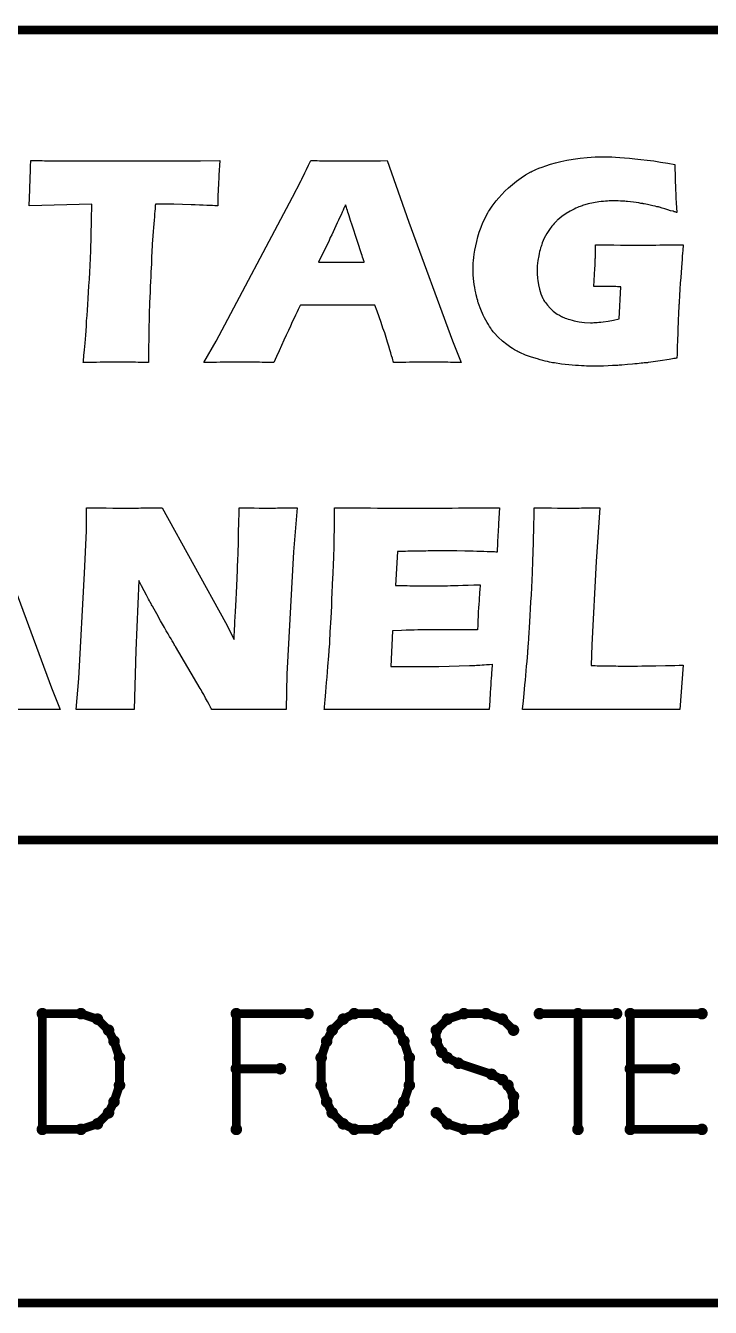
# Model space of a CAD drawing. Extents: x 0 to 200, y 0 to 200.
# Drawn here: x 164.52 to 170.44, y -0.04 to 11.04 of the extents above; entities that cross this region are included whole.
import ezdxf

# ---------------------------------------------------------------- set-up
doc = ezdxf.new("R2010")
doc.units = 0
doc.layers.get('0').update_dxf_attribs({"linetype": 'CONTINUOUS'})
doc.layers.add('gm2', color=1, linetype='CONTINUOUS')

# ---------------------------------------------------------------- blocks, each defined once
blk = doc.blocks.new('D10')
at = {"const_width": 0.05}
blk.add_lwpolyline([(-0.025, 0, 1), (0.025, 0, 1)], format="xyb", close=True, dxfattribs=at)

msp = doc.modelspace()

# ---------------------------------------------------------------- linework, layer by layer
at = {"layer": 'gm2', "color": 1, "const_width": 0.0762}
for points in [[(150.0003, 11.000022), (200.0004, 11.000022)], [(200.0004, 4.000008), (150.0003, 4.000008)], [(164.669059, 2.499905), (164.669059, 1.500113)], [(165.00233, 2.499905), (164.669059, 2.499905)], [(165.14515, 2.452295), (165.00233, 2.499905)], [(165.24037, 2.357075), (165.14515, 2.452295)], [(166.344893, 2.499905), (166.344893, 1.500113)], [(166.963824, 2.499905), (166.344893, 2.499905)], [(167.268505, 2.452295), (167.173294, 2.357075)], [(167.363725, 2.499905), (167.268505, 2.452295)], [(167.554165, 2.499905), (167.363725, 2.499905)], [(167.649385, 2.452295), (167.554165, 2.499905)], [(167.744595, 2.357075), (167.649385, 2.452295)], [(168.168316, 2.452295), (168.073106, 2.357075)], [(168.168316, 2.452295), (168.311147, 2.499905)], [(168.311147, 2.499905), (168.501587, 2.499905)], [(168.501587, 2.499905), (168.644407, 2.452295)], [(168.644407, 2.452295), (168.739627, 2.357075)], [(168.963378, 2.499905), (169.629899, 2.499905)], [(169.296649, 2.499905), (169.296649, 1.500113)], [(169.748939, 2.499905), (169.748939, 1.500113)], [(169.748939, 2.499905), (170.367851, 2.499905)], [(165.287971, 2.261855), (165.24037, 2.357075)], [(167.173294, 2.357075), (167.125684, 2.261855)], [(167.792206, 2.261855), (167.744595, 2.357075)], [(168.073106, 2.357075), (168.073106, 2.261855)], [(165.335601, 2.119024), (165.287971, 2.261855)], [(167.125684, 2.261855), (167.078074, 2.119024)], [(167.839816, 2.119024), (167.792206, 2.261855)], [(168.073106, 2.261855), (168.120716, 2.166634)], [(165.335601, 1.880984), (165.335601, 2.119024)], [(167.078074, 2.119024), (167.078074, 1.880984)], [(167.839816, 1.880984), (167.839816, 2.119024)], [(168.120716, 2.166634), (168.168316, 2.119024)], [(168.168316, 2.119024), (168.263537, 2.071424)], [(168.263537, 2.071424), (168.549197, 1.976204)], [(166.344893, 2.023814), (166.725763, 2.023814)], [(168.549197, 1.976204), (168.644407, 1.928594)], [(170.12981, 2.023814), (169.748939, 2.023814)], [(165.287971, 1.738153), (165.335601, 1.880984)], [(167.078074, 1.880984), (167.125684, 1.738153)], [(167.792206, 1.738153), (167.839816, 1.880984)], [(168.644407, 1.928594), (168.692017, 1.880984)], [(168.692017, 1.880984), (168.739627, 1.785764)], [(165.24037, 1.642943), (165.287971, 1.738153)], [(167.125684, 1.738153), (167.173294, 1.642943)], [(167.744595, 1.642943), (167.792206, 1.738153)], [(168.739627, 1.785764), (168.739627, 1.642943)], [(165.14515, 1.547723), (165.24037, 1.642943)], [(167.173294, 1.642943), (167.268505, 1.547723)], [(167.649385, 1.547723), (167.744595, 1.642943)], [(168.168316, 1.547723), (168.073106, 1.642943)], [(168.739627, 1.642943), (168.644407, 1.547723)], [(165.00233, 1.500113), (165.14515, 1.547723)], [(167.268505, 1.547723), (167.363725, 1.500113)], [(167.554165, 1.500113), (167.649385, 1.547723)], [(168.311147, 1.500113), (168.168316, 1.547723)], [(168.644407, 1.547723), (168.501587, 1.500113)], [(164.669059, 1.500113), (165.00233, 1.500113)], [(167.363725, 1.500113), (167.554165, 1.500113)], [(168.501587, 1.500113), (168.311147, 1.500113)], [(169.748939, 1.500113), (170.367851, 1.500113)], [(0, 0), (200.0004, 0)]]:
    msp.add_lwpolyline(points, dxfattribs=at)
at = {"layer": 'gm2', "color": 1}
for points in [[(166.194542, 9.745449), (166.194542, 9.744059), (166.194542, 9.741289), (166.194542, 9.735739), (166.193162, 9.728799), (166.193162, 9.720479), (166.193162, 9.710779), (166.191782, 9.687199), (166.190392, 9.660849), (166.189002, 9.633109), (166.187622, 9.605379), (166.186232, 9.579029), (166.186232, 9.577639), (166.186232, 9.576249), (166.186232, 9.567929), (166.186232, 9.556839), (166.186232, 9.542969), (166.184842, 9.526329), (166.184842, 9.509679), (166.184842, 9.494429), (166.184842, 9.480559), (166.172362, 9.480559), (166.158492, 9.481949), (166.139082, 9.483329), (166.115502, 9.483329), (166.089152, 9.484719), (166.058632, 9.486109), (166.026742, 9.487489), (165.990692, 9.488879), (165.954632, 9.490269), (165.879742, 9.491649), (165.804852, 9.494429), (165.645361, 9.494429), (165.645361, 9.491649), (165.643981, 9.484719), (165.643981, 9.472239), (165.642591, 9.455599), (165.641201, 9.436179), (165.638441, 9.412599), (165.637031, 9.386249), (165.634271, 9.357129), (165.631491, 9.326619), (165.630111, 9.293339), (165.627331, 9.258669), (165.624571, 9.222608), (165.619011, 9.150488), (165.614851, 9.076988), (165.614851, 9.075598), (165.614851, 9.074218), (165.614851, 9.070058), (165.614851, 9.064508), (165.613461, 9.057568), (165.613461, 9.050638), (165.612091, 9.029838), (165.612091, 9.004868), (165.610701, 8.977138), (165.607921, 8.943848), (165.606531, 8.907788), (165.605141, 8.867578), (165.603751, 8.825968), (165.600981, 8.782978), (165.599591, 8.737207), (165.595421, 8.641517), (165.592661, 8.544437), (165.592661, 8.543057), (165.592661, 8.541667), (165.592661, 8.533347), (165.592661, 8.519477), (165.591271, 8.501447), (165.591271, 8.479257), (165.589881, 8.454297), (165.589881, 8.426557), (165.589881, 8.396047), (165.588501, 8.362767), (165.588501, 8.329477), (165.587111, 8.260137), (165.585731, 8.192186), (165.585731, 8.158896), (165.585731, 8.128386), (165.495581, 8.128386), (165.473381, 8.129776), (165.16967, 8.129776), (165.13778, 8.128386), (165.02267, 8.128386), (165.02267, 8.129776), (165.02406, 8.135326), (165.02406, 8.145026), (165.02545, 8.156126), (165.02683, 8.171376), (165.02822, 8.190796), (165.03098, 8.211596), (165.03237, 8.236556), (165.03515, 8.264297), (165.03791, 8.294807), (165.0407, 8.328097), (165.04347, 8.364147), (165.04624, 8.401597), (165.04902, 8.443197), (165.05178, 8.486197), (165.05595, 8.531957), (165.05873, 8.579107), (165.0615, 8.629037), (165.06565, 8.680347), (165.06845, 8.734437), (165.07121, 8.789908), (165.07537, 8.846768), (165.07813, 8.906408), (165.08093, 8.966038), (165.08369, 9.028448), (165.08647, 9.090858), (165.09062, 9.221218), (165.0948, 9.355739), (165.09756, 9.494429), (164.553919, 9.480559), (164.560849, 9.622019), (164.560849, 9.623399), (164.560849, 9.627559), (164.560849, 9.633109), (164.562229, 9.641429), (164.562229, 9.652529), (164.562229, 9.665009), (164.563619, 9.680259), (164.563619, 9.695519), (164.565009, 9.713549), (164.565009, 9.732959), (164.566399, 9.77596), (164.567789, 9.82172), (164.569159, 9.87165), (164.667639, 9.87165), (164.687049, 9.87026), (164.93391, 9.87026), (165.00463, 9.86888), (165.413771, 9.86888), (165.728571, 9.87026), (166.035062, 9.87026), (166.201492, 9.87165), (166.194542, 9.745449)], [(167.835186, 9.339099), (168.213796, 8.314227), (168.288687, 8.128386), (168.194386, 8.128386), (168.172176, 8.129776), (167.840726, 8.129776), (167.810226, 8.128386), (167.703425, 8.128386), (167.703425, 8.131156), (167.700665, 8.138096), (167.697895, 8.149186), (167.693725, 8.165836), (167.686795, 8.185246), (167.679855, 8.210206), (167.671535, 8.237946), (167.663225, 8.268457), (167.652125, 8.303127), (167.639645, 8.341957), (167.627165, 8.382177), (167.611905, 8.425167), (167.596645, 8.472327), (167.580005, 8.520867), (167.561985, 8.570787), (167.542575, 8.623487), (166.899064, 8.623487), (166.897684, 8.620717), (166.893524, 8.613777), (166.887964, 8.601297), (166.879654, 8.584657), (166.869944, 8.563857), (166.857464, 8.537507), (166.843594, 8.509767), (166.828334, 8.477867), (166.811694, 8.441817), (166.795054, 8.404367), (166.775644, 8.362767), (166.756224, 8.319767), (166.735423, 8.274007), (166.714613, 8.226856), (166.692423, 8.178316), (166.670243, 8.128386), (166.568993, 8.128386), (166.544033, 8.129776), (166.205642, 8.129776), (166.173752, 8.128386), (166.065582, 8.128386), (166.170972, 8.311447), (166.831114, 9.555449), (166.901834, 9.694129), (166.901834, 9.695519), (166.903224, 9.696909), (166.904614, 9.701069), (166.907394, 9.705229), (166.910174, 9.712159), (166.914324, 9.720479), (166.924044, 9.739899), (166.936504, 9.76486), (166.950374, 9.79537), (166.968414, 9.83143), (166.987824, 9.87165), (167.043304, 9.87165), (167.064104, 9.87026), (167.166734, 9.87026), (167.220804, 9.86888), (167.449645, 9.86888), (167.475995, 9.87026), (167.589725, 9.87026), (167.647965, 9.87165), (167.835186, 9.339099)], [(169.563189, 9.90355), (169.589539, 9.90355), (169.621429, 9.90077), (169.657509, 9.89939), (169.697709, 9.89661), (169.740709, 9.89245), (169.78925, 9.88829), (169.84057, 9.88274), (169.89466, 9.87581), (169.95151, 9.86888), (170.00975, 9.85917), (170.07216, 9.84946), (170.13457, 9.83698), (170.13457, 9.8342), (170.13457, 9.82866), (170.13457, 9.81756), (170.13457, 9.80369), (170.13457, 9.78705), (170.13596, 9.76625), (170.13596, 9.741289), (170.13735, 9.714939), (170.13735, 9.685809), (170.13874, 9.653909), (170.14013, 9.619239), (170.14151, 9.583189), (170.14289, 9.545739), (170.14566, 9.505519), (170.1512, 9.422309), (170.14983, 9.422309), (170.14705, 9.423699), (170.14289, 9.425089), (170.13596, 9.427859), (170.12764, 9.429249), (170.11931, 9.433409), (170.09713, 9.438949), (170.07355, 9.447279), (170.04859, 9.454209), (170.02362, 9.461139), (170.00144, 9.468079), (169.99866, 9.469469), (169.99173, 9.470849), (169.97925, 9.473629), (169.96399, 9.477789), (169.94457, 9.481949), (169.92099, 9.487489), (169.89605, 9.493039), (169.86831, 9.497199), (169.86551, 9.497199), (169.86136, 9.498589), (169.85582, 9.499979), (169.84057, 9.501359), (169.82253, 9.505519), (169.80034, 9.508299), (169.77538, 9.512459), (169.724059, 9.517999), (169.721289, 9.517999), (169.712969, 9.519389), (169.700489, 9.520779), (169.683859, 9.522169), (169.664429, 9.522169), (169.645019, 9.523549), (169.624209, 9.524939), (169.579839, 9.524939), (169.567359, 9.523549), (169.552099, 9.522169), (169.535469, 9.522169), (169.517429, 9.519389), (169.498009, 9.517999), (169.475819, 9.515229), (169.431449, 9.506909), (169.384299, 9.497199), (169.337149, 9.483329), (169.335739, 9.483329), (169.331589, 9.481949), (169.324669, 9.479169), (169.316329, 9.476399), (169.305239, 9.470849), (169.292759, 9.466689), (169.278889, 9.459759), (169.263649, 9.452819), (169.230348, 9.436179), (169.194288, 9.413989), (169.156848, 9.389029), (169.122178, 9.359899), (169.120788, 9.358519), (169.118018, 9.355739), (169.113868, 9.351579), (169.106918, 9.344649), (169.099998, 9.337719), (169.091658, 9.328009), (169.081958, 9.316909), (169.072248, 9.304429), (169.050048, 9.275309), (169.027868, 9.240638), (169.005678, 9.201798), (168.987658, 9.160198), (168.987658, 9.158808), (168.986268, 9.154648), (168.983488, 9.149108), (168.980718, 9.139398), (168.977958, 9.129688), (168.973788, 9.117208), (168.969618, 9.101948), (168.965468, 9.085308), (168.961308, 9.068668), (168.957138, 9.049248), (168.950208, 9.007648), (168.944658, 8.961878), (168.943288, 8.914728), (168.943288, 8.913338), (168.943288, 8.909178), (168.943288, 8.902248), (168.944658, 8.892538), (168.944658, 8.881438), (168.946048, 8.867578), (168.947438, 8.852318), (168.950208, 8.835678), (168.955748, 8.799618), (168.964088, 8.760788), (168.976568, 8.720567), (168.993198, 8.680347), (168.993198, 8.678967), (168.995978, 8.676187), (168.998748, 8.670647), (169.002898, 8.663707), (169.008458, 8.655387), (169.015388, 8.645677), (169.033418, 8.622107), (169.055608, 8.597137), (169.083348, 8.570787), (169.116628, 8.545827), (169.136048, 8.534727), (169.155458, 8.523637), (169.156848, 8.523637), (169.161018, 8.520867), (169.166548, 8.519477), (169.174888, 8.515317), (169.185958, 8.511157), (169.198438, 8.506997), (169.212318, 8.502837), (169.227568, 8.497287), (169.245608, 8.491737), (169.265019, 8.487577), (169.306629, 8.479257), (169.353779, 8.473707), (169.403709, 8.470937), (169.423119, 8.470937), (169.434219, 8.472327), (169.446709, 8.472327), (169.461949, 8.473707), (169.477209, 8.475097), (169.495239, 8.476487), (169.514649, 8.479257), (169.557649, 8.484807), (169.603409, 8.493127), (169.653339, 8.504217), (169.667209, 8.780208), (169.658889, 8.780208), (169.653339, 8.781588), (169.639469, 8.781588), (169.624209, 8.782978), (169.606189, 8.782978), (169.590929, 8.784368), (169.568749, 8.784368), (169.434219, 8.782978), (169.442539, 8.939688), (169.442539, 8.941078), (169.442539, 8.943848), (169.442539, 8.950788), (169.443929, 8.957718), (169.443929, 8.968818), (169.445319, 8.981298), (169.445319, 8.996548), (169.446709, 9.013188), (169.446709, 9.015968), (169.446709, 9.021518), (169.448089, 9.032608), (169.448089, 9.047868), (169.448089, 9.067278), (169.449469, 9.089468), (169.449469, 9.115818), (169.449469, 9.144938), (169.495239, 9.144938), (169.513259, 9.143558), (169.607559, 9.143558), (169.663039, 9.142168), (169.96953, 9.142168), (170.00422, 9.143558), (170.14428, 9.143558), (170.17618, 9.144938), (170.20668, 9.144938), (170.20668, 9.143558), (170.2053, 9.136618), (170.2053, 9.126918), (170.20391, 9.113048), (170.20253, 9.095018), (170.19976, 9.072828), (170.19837, 9.046478), (170.19559, 9.017358), (170.19281, 8.984068), (170.19005, 8.946628), (170.18728, 8.905018), (170.1845, 8.860638), (170.18033, 8.813488), (170.17756, 8.762178), (170.17341, 8.706697), (170.17063, 8.648457), (170.17063, 8.647067), (170.17063, 8.644297), (170.17063, 8.640127), (170.17063, 8.634587), (170.16924, 8.626267), (170.16924, 8.617947), (170.16787, 8.595757), (170.16646, 8.569407), (170.16507, 8.538897), (170.1637, 8.504217), (170.16231, 8.468167), (170.16092, 8.429337), (170.15815, 8.390497), (170.15537, 8.310067), (170.154, 8.271237), (170.15261, 8.233786), (170.15261, 8.197726), (170.1512, 8.165836), (170.14983, 8.165836), (170.14428, 8.164446), (170.13735, 8.163056), (170.12626, 8.161666), (170.11377, 8.158896), (170.0999, 8.156126), (170.08326, 8.153346), (170.06524, 8.150576), (170.0264, 8.143646), (169.98618, 8.138096), (169.94596, 8.132546), (169.90712, 8.126996), (169.90297, 8.126996), (169.89742, 8.125616), (169.89049, 8.125616), (169.88079, 8.124226), (169.86969, 8.122836), (169.8572, 8.121456), (169.84195, 8.120066), (169.82669, 8.117296), (169.80866, 8.115906), (169.78925, 8.114516), (169.76845, 8.111746), (169.724059, 8.108976), (169.675529, 8.104806), (169.669989, 8.104806), (169.661659, 8.103426), (169.653339, 8.103426), (169.640859, 8.102036), (169.626989, 8.102036), (169.611729, 8.100646), (169.595099, 8.100646), (169.556259, 8.097876), (169.516039, 8.096486), (169.474449, 8.095106), (169.405089, 8.095106), (169.388449, 8.096486), (169.370429, 8.096486), (169.349609, 8.097876), (169.326039, 8.099266), (169.301079, 8.100646), (169.274719, 8.102036), (169.246978, 8.104806), (169.217868, 8.106196), (169.155458, 8.113136), (169.093048, 8.122836), (169.091658, 8.122836), (169.086118, 8.124226), (169.076408, 8.125616), (169.065328, 8.128386), (169.050048, 8.131156), (169.033418, 8.135326), (169.014008, 8.139486), (168.993198, 8.145026), (168.969618, 8.150576), (168.946048, 8.157506), (168.896118, 8.172766), (168.844808, 8.190796), (168.793508, 8.212986), (168.792098, 8.214366), (168.787948, 8.215756), (168.781028, 8.219916), (168.771308, 8.224076), (168.760208, 8.231016), (168.747727, 8.237946), (168.732487, 8.247656), (168.717207, 8.257367), (168.681157, 8.282327), (168.645117, 8.310067), (168.607657, 8.344737), (168.572987, 8.382177), (168.571597, 8.383567), (168.568837, 8.387727), (168.564667, 8.393277), (168.559117, 8.401597), (168.550797, 8.411307), (168.542477, 8.423787), (168.532757, 8.439037), (168.523057, 8.454297), (168.511967, 8.472327), (168.500867, 8.491737), (168.489777, 8.512547), (168.478667, 8.536117), (168.456497, 8.584657), (168.437077, 8.637357), (168.437077, 8.638747), (168.435687, 8.644297), (168.432927, 8.652617), (168.430147, 8.662317), (168.425977, 8.676187), (168.421817, 8.692827), (168.417647, 8.710857), (168.413497, 8.730277), (168.409337, 8.752468), (168.405187, 8.776048), (168.401017, 8.801008), (168.396847, 8.827358), (168.391317, 8.882828), (168.389927, 8.941078), (168.389927, 8.942468), (168.389927, 8.943848), (168.389927, 8.948008), (168.389927, 8.952168), (168.391317, 8.966038), (168.391317, 8.985458), (168.394087, 9.007648), (168.396847, 9.035378), (168.401017, 9.064508), (168.406567, 9.099178), (168.413497, 9.133848), (168.421817, 9.172678), (168.431517, 9.212898), (168.443997, 9.253119), (168.459257, 9.296109), (168.475907, 9.337719), (168.496707, 9.380709), (168.518887, 9.422309), (168.520277, 9.425089), (168.524447, 9.432019), (168.532757, 9.444499), (168.542477, 9.459759), (168.556357, 9.477789), (168.572987, 9.499979), (168.591017, 9.523549), (168.613207, 9.549899), (168.638167, 9.577639), (168.665907, 9.606759), (168.696417, 9.635889), (168.729687, 9.665009), (168.765768, 9.694129), (168.804578, 9.721869), (168.844808, 9.749609), (168.889188, 9.77457), (168.890578, 9.77457), (168.891958, 9.77596), (168.900268, 9.78012), (168.914138, 9.78705), (168.933568, 9.79537), (168.957138, 9.80508), (168.986268, 9.81618), (169.019548, 9.82727), (169.058378, 9.83975), (169.101378, 9.85223), (169.148528, 9.86333), (169.199828, 9.87442), (169.255309, 9.88413), (169.314949, 9.89245), (169.377349, 9.89939), (169.443929, 9.90355), (169.514649, 9.90493), (169.552099, 9.90493), (169.563189, 9.90355)], [(167.288775, 9.490269), (167.287385, 9.487489), (167.284625, 9.481949), (167.280455, 9.472239), (167.274905, 9.459759), (167.267955, 9.443119), (167.259645, 9.425089), (167.249934, 9.404279), (167.238844, 9.382089), (167.227754, 9.357129), (167.216654, 9.333549), (167.193064, 9.280849), (167.169504, 9.230928), (167.157024, 9.205968), (167.145914, 9.182388), (167.054394, 8.995168), (167.449645, 8.995168), (167.449645, 8.996548), (167.448255, 9.000708), (167.445475, 9.006258), (167.442715, 9.014578), (167.439945, 9.024288), (167.435775, 9.036768), (167.431605, 9.050638), (167.426075, 9.065888), (167.414975, 9.100568), (167.402495, 9.139398), (167.388625, 9.180998), (167.374755, 9.225378), (167.359495, 9.269759), (167.345645, 9.312749), (167.331775, 9.354359), (167.319285, 9.393189), (167.313735, 9.411219), (167.308185, 9.426469), (167.304035, 9.441729), (167.299865, 9.455599), (167.295695, 9.466689), (167.292935, 9.476399), (167.290165, 9.484719), (167.288775, 9.490269)], [(166.839434, 6.490263), (166.782574, 5.433491), (166.775644, 5.12838), (166.696593, 5.12838), (166.674403, 5.12977), (166.273603, 5.12977), (166.241692, 5.12838), (166.132142, 5.12838), (166.130752, 5.12977), (166.129372, 5.13393), (166.125212, 5.14086), (166.121062, 5.14918), (166.115502, 5.15889), (166.109952, 5.17137), (166.094712, 5.19772), (166.079452, 5.22685), (166.062802, 5.257361), (166.047542, 5.285091), (166.040612, 5.297581), (166.033692, 5.308671), (165.818722, 5.673411), (165.817332, 5.676181), (165.814552, 5.681731), (165.809022, 5.691441), (165.800682, 5.703921), (165.790982, 5.720561), (165.781272, 5.738591), (165.768792, 5.759392), (165.754922, 5.782972), (165.739661, 5.809322), (165.724411, 5.835672), (165.691131, 5.893922), (165.657851, 5.954942), (165.623161, 6.015962), (165.623161, 6.017352), (165.620401, 6.020122), (165.617621, 6.025672), (165.613461, 6.033992), (165.607921, 6.043702), (165.600981, 6.054792), (165.594051, 6.068662), (165.585731, 6.082532), (165.577421, 6.099172), (165.567701, 6.117202), (165.548271, 6.154642), (165.526091, 6.197642), (165.502531, 6.243402), (165.476181, 5.637351), (165.463681, 5.12838), (165.392951, 5.12838), (165.374931, 5.12977), (165.0823, 5.12977), (165.05595, 5.12838), (164.96026, 5.12838), (164.98522, 5.396041), (165.03376, 6.305813), (165.04902, 6.671933), (165.04902, 6.871644), (165.09895, 6.871644), (165.11975, 6.870254), (165.22099, 6.870254), (165.279231, 6.868874), (165.498361, 6.868874), (165.520551, 6.870254), (165.634271, 6.870254), (165.667551, 6.871644), (165.703611, 6.871644), (166.250023, 5.880052), (166.324913, 5.734431), (166.324913, 5.737201), (166.324913, 5.744141), (166.326303, 5.756622), (166.327693, 5.773262), (166.329073, 5.795452), (166.330453, 5.821802), (166.331843, 5.853702), (166.333233, 5.889762), (166.336013, 5.929982), (166.338793, 5.974352), (166.340173, 6.024282), (166.342943, 6.078372), (166.345713, 6.135232), (166.348493, 6.197642), (166.351273, 6.264203), (166.354043, 6.334933), (166.354043, 6.336323), (166.354043, 6.339093), (166.354043, 6.344643), (166.355423, 6.351573), (166.355423, 6.361283), (166.355423, 6.372383), (166.355423, 6.383473), (166.356813, 6.397343), (166.358193, 6.429243), (166.359583, 6.465303), (166.360973, 6.505513), (166.362363, 6.547123), (166.363733, 6.591503), (166.365143, 6.637263), (166.365143, 6.681643), (166.366533, 6.724633), (166.367903, 6.767634), (166.369293, 6.806464), (166.369293, 6.841134), (166.369293, 6.857774), (166.369293, 6.871644), (166.408123, 6.871644), (166.423383, 6.870254), (166.499643, 6.870254), (166.541253, 6.868874), (166.682723, 6.868874), (166.700753, 6.870254), (166.800594, 6.870254), (166.833894, 6.871644), (166.871334, 6.871644), (166.839434, 6.490263)], [(168.615987, 6.828654), (168.615987, 6.827264), (168.615987, 6.824494), (168.615987, 6.818944), (168.614597, 6.809234), (168.613207, 6.795364), (168.613207, 6.785664), (168.613207, 6.775954), (168.611817, 6.763474), (168.610427, 6.749603), (168.610427, 6.734343), (168.609037, 6.717703), (168.602117, 6.579023), (168.602117, 6.577633), (168.602117, 6.572083), (168.600727, 6.562373), (168.600727, 6.551283), (168.600727, 6.537413), (168.599337, 6.522163), (168.599337, 6.488873), (168.588247, 6.488873), (168.575757, 6.490263), (168.557727, 6.490263), (168.536927, 6.491653), (168.511967, 6.491653), (168.484227, 6.493033), (168.455107, 6.494423), (168.423207, 6.494423), (168.389927, 6.495813), (168.320587, 6.497193), (168.251237, 6.498583), (168.002996, 6.498583), (167.983586, 6.497193), (167.887876, 6.497193), (167.874006, 6.495813), (167.825466, 6.495813), (167.806066, 6.494423), (167.761686, 6.494423), (167.736725, 6.493033), (167.720075, 6.200412), (167.746425, 6.200412), (167.761686, 6.199022), (167.821316, 6.199022), (167.844896, 6.197642), (167.932266, 6.197642), (167.964176, 6.196252), (168.109786, 6.196252), (168.126416, 6.197642), (168.169416, 6.197642), (168.195766, 6.199022), (168.226276, 6.199022), (168.262327, 6.200412), (168.302557, 6.201802), (168.346927, 6.203182), (168.396847, 6.204572), (168.424597, 6.204572), (168.452337, 6.205962), (168.452337, 6.204572), (168.452337, 6.199022), (168.450947, 6.189312), (168.449557, 6.176832), (168.448167, 6.161582), (168.446797, 6.142162), (168.445387, 6.119972), (168.443997, 6.096402), (168.442627, 6.068662), (168.439847, 6.039542), (168.438467, 6.006252), (168.435687, 5.972972), (168.434317, 5.935522), (168.431517, 5.898082), (168.430147, 5.857862), (168.427367, 5.816252), (168.327517, 5.816252), (168.302557, 5.817642), (167.997456, 5.817642), (167.972486, 5.816252), (167.914226, 5.816252), (167.880956, 5.814872), (167.847676, 5.814872), (167.811596, 5.813482), (167.772786, 5.812092), (167.693725, 5.809322), (167.678485, 5.498671), (167.900356, 5.498671), (167.919786, 5.500051), (168.023786, 5.500051), (168.058476, 5.501441), (168.094526, 5.501441), (168.359427, 5.508381), (168.377447, 5.508381), (168.385777, 5.509761), (168.406567, 5.509761), (168.419057, 5.511151), (168.432927, 5.511151), (168.449557, 5.512541), (168.467587, 5.513921), (168.486997, 5.515311), (168.507817, 5.516701), (168.531377, 5.518081), (168.556357, 5.519471), (168.556357, 5.516701), (168.556357, 5.511151), (168.554967, 5.500051), (168.553557, 5.486191), (168.552187, 5.469541), (168.550797, 5.448741), (168.549407, 5.425171), (168.546637, 5.398821), (168.545247, 5.371081), (168.542477, 5.340571), (168.541097, 5.308671), (168.538317, 5.274001), (168.534147, 5.20327), (168.529997, 5.12838), (168.371907, 5.12838), (168.327517, 5.12977), (167.846286, 5.12977), (167.284625, 5.12838), (167.104324, 5.12838), (167.104324, 5.12977), (167.104324, 5.13254), (167.105714, 5.1367), (167.105714, 5.14364), (167.107104, 5.15057), (167.107104, 5.16028), (167.108484, 5.17137), (167.109864, 5.18386), (167.111254, 5.21159), (167.115414, 5.24349), (167.118174, 5.280931), (167.120974, 5.321151), (167.125124, 5.362761), (167.129284, 5.407141), (167.136214, 5.500051), (167.143154, 5.591591), (167.147304, 5.635971), (167.150084, 5.678961), (167.150084, 5.681731), (167.151474, 5.688671), (167.151474, 5.702531), (167.152864, 5.719181), (167.154254, 5.741371), (167.155634, 5.769102), (167.157024, 5.801002), (167.159784, 5.837062), (167.161174, 5.877282), (167.163954, 5.921652), (167.166734, 5.970192), (167.169504, 6.022892), (167.170884, 6.078372), (167.173654, 6.139392), (167.176434, 6.203182), (167.179214, 6.269753), (167.179214, 6.271143), (167.179214, 6.273913), (167.179214, 6.279463), (167.180604, 6.286393), (167.180604, 6.294713), (167.180604, 6.304423), (167.180604, 6.316903), (167.181994, 6.329393), (167.183374, 6.358513), (167.184754, 6.393183), (167.186144, 6.429243), (167.187524, 6.469463), (167.188914, 6.509673), (167.190304, 6.551283), (167.190304, 6.591503), (167.191694, 6.631723), (167.193064, 6.669163), (167.194474, 6.702453), (167.194474, 6.732963), (167.194474, 6.745443), (167.194474, 6.757924), (167.193064, 6.871644), (167.276295, 6.871644), (167.292935, 6.870254), (167.503735, 6.870254), (167.563365, 6.868874), (168.209636, 6.868874), (168.265107, 6.870254), (168.502257, 6.870254), (168.560507, 6.871644), (168.618757, 6.871644), (168.615987, 6.828654)], [(169.453629, 6.408443), (169.416189, 5.685891), (169.410629, 5.508381), (169.445319, 5.508381), (169.463339, 5.506991), (169.528519, 5.506991), (169.577059, 5.505601), (169.624209, 5.505601), (169.645019, 5.504221), (169.81144, 5.504221), (169.84749, 5.505601), (169.96814, 5.505601), (170.05275, 5.508381), (170.09435, 5.508381), (170.13318, 5.509761), (170.17063, 5.511151), (170.2053, 5.512541), (170.17756, 5.12838), (170.01529, 5.12838), (169.97092, 5.12977), (169.059768, 5.12977), (168.936338, 5.12838), (168.817068, 5.12838), (168.817068, 5.12977), (168.817068, 5.13254), (168.818458, 5.1367), (168.818458, 5.14225), (168.819838, 5.14918), (168.819838, 5.15751), (168.822618, 5.17831), (168.825378, 5.20466), (168.828178, 5.23378), (168.830938, 5.267071), (168.835098, 5.303121), (168.837878, 5.340571), (168.842048, 5.380791), (168.850358, 5.462611), (168.853118, 5.502831), (168.857288, 5.543051), (168.860068, 5.581881), (168.862838, 5.619321), (168.862838, 5.620711), (168.862838, 5.623481), (168.864228, 5.627641), (168.864228, 5.634581), (168.864228, 5.642901), (168.865598, 5.653991), (168.865598, 5.665091), (168.866988, 5.678961), (168.868398, 5.694211), (168.869768, 5.710851), (168.871158, 5.728881), (168.872548, 5.746911), (168.875318, 5.789902), (168.878088, 5.835672), (168.880858, 5.886982), (168.883638, 5.941072), (168.887808, 5.997932), (168.890578, 6.057562), (168.894728, 6.118592), (168.897508, 6.182382), (168.903068, 6.309973), (168.903068, 6.311363), (168.903068, 6.314133), (168.903068, 6.318293), (168.903068, 6.325223), (168.904438, 6.333553), (168.904438, 6.343253), (168.904438, 6.354353), (168.905828, 6.366833), (168.905828, 6.395953), (168.907218, 6.430623), (168.908598, 6.468073), (168.909988, 6.508293), (168.911378, 6.552673), (168.912768, 6.597053), (168.914138, 6.691353), (168.915548, 6.738503), (168.916938, 6.784274), (168.916938, 6.828654), (168.916938, 6.871644), (168.961308, 6.871644), (168.979328, 6.870254), (169.068088, 6.870254), (169.119398, 6.868874), (169.308019, 6.868874), (169.327429, 6.870254), (169.425909, 6.870254), (169.455019, 6.871644), (169.485519, 6.871644), (169.453629, 6.408443)], [(164.370839, 6.339093), (164.749459, 5.314221), (164.82435, 5.12838), (164.730049, 5.12838), (164.707859, 5.12977), (164.376399, 5.12977)]]:
    msp.add_lwpolyline(points, dxfattribs=at)

# ---------------------------------------------------------------- block references
at = {"layer": 'gm2'}
for p in [(164.669059, 2.499905), (164.669059, 2.499905), (165.00233, 2.499905), (166.344893, 2.499905), (166.344893, 2.499905), (166.963824, 2.499905), (167.363725, 2.499905), (167.554165, 2.499905), (168.311147, 2.499905), (168.501587, 2.499905), (168.963378, 2.499905), (169.296649, 2.499905), (169.629899, 2.499905), (169.748939, 2.499905), (169.748939, 2.499905), (170.367851, 2.499905), (165.14515, 2.452295), (167.268505, 2.452295), (167.649385, 2.452295), (168.168316, 2.452295), (168.168316, 2.452295), (168.644407, 2.452295), (165.24037, 2.357075), (167.173294, 2.357075), (167.744595, 2.357075), (168.073106, 2.357075), (168.739627, 2.357075), (165.287971, 2.261855), (167.125684, 2.261855), (167.792206, 2.261855), (168.073106, 2.261855), (168.120716, 2.166634), (165.335601, 2.119024), (167.078074, 2.119024), (167.078074, 2.119024), (167.839816, 2.119024), (168.168316, 2.119024), (168.263537, 2.071424), (166.344893, 2.023814), (166.725763, 2.023814), (168.549197, 1.976204), (169.748939, 2.023814), (170.12981, 2.023814), (165.335601, 1.880984), (167.078074, 1.880984), (167.839816, 1.880984), (168.644407, 1.928594), (168.692017, 1.880984), (165.287971, 1.738153), (167.125684, 1.738153), (167.792206, 1.738153), (168.739627, 1.785764), (165.24037, 1.642943), (167.173294, 1.642943), (167.744595, 1.642943), (168.073106, 1.642943), (168.739627, 1.642943), (165.14515, 1.547723), (167.268505, 1.547723), (167.649385, 1.547723), (168.168316, 1.547723), (168.644407, 1.547723), (164.669059, 1.500113), (165.00233, 1.500113), (166.344893, 1.500113), (167.363725, 1.500113), (167.554165, 1.500113), (168.311147, 1.500113), (168.501587, 1.500113), (169.296649, 1.500113), (169.748939, 1.500113), (170.367851, 1.500113)]:
    msp.add_blockref('D10', p, dxfattribs=at)

doc.saveas('drawing.dxf')
